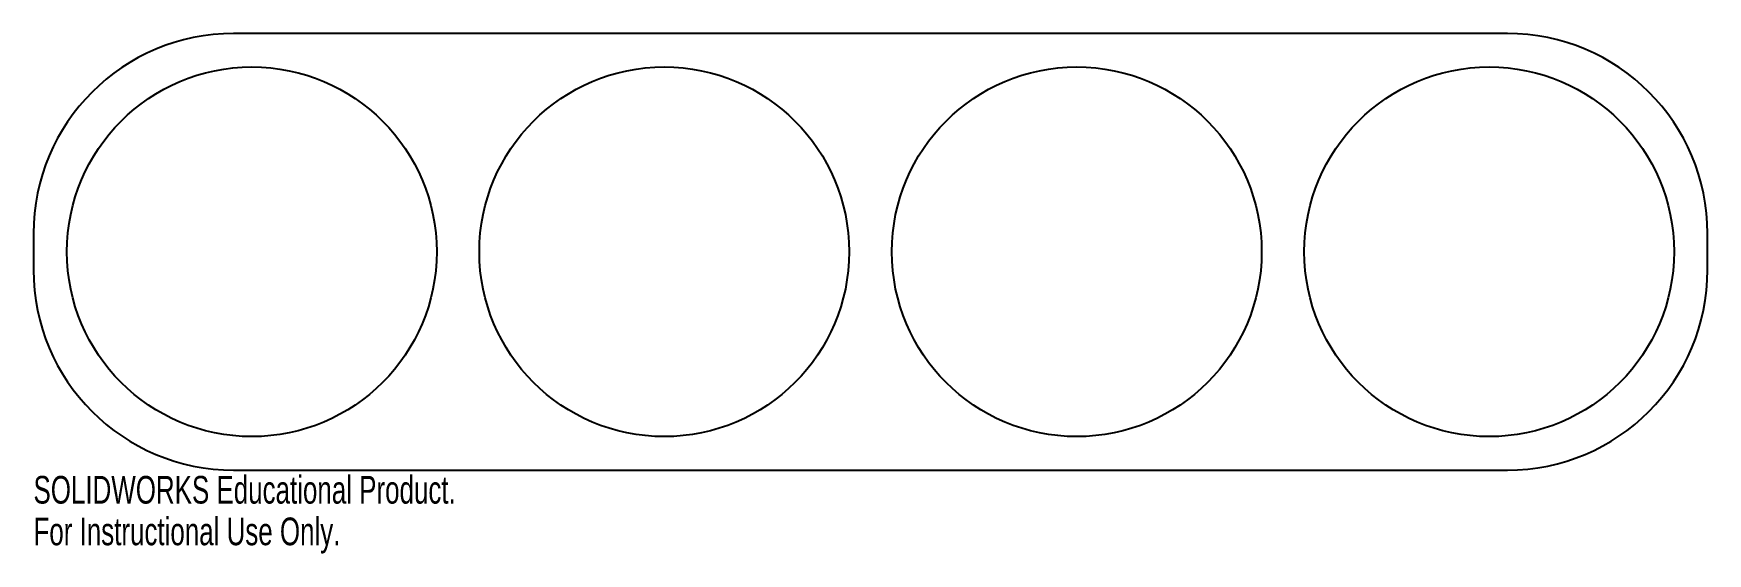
# Model space of a CAD drawing. Header units: inches. Extents: x -5.8 to 5.8, y -2.1 to 1.5.
import ezdxf

# ---------------------------------------------------------------- set-up
doc = ezdxf.new("R2010")
doc.units = ezdxf.units.IN
doc.header["$MEASUREMENT"] = 0
doc.styles.add('SLDTEXTSTYLE0', font='TXT', dxfattribs={"width": 0.7})

msp = doc.modelspace()

# ---------------------------------------------------------------- linework, layer by layer
at = {"color": 7, "linetype": 'Continuous', "lineweight": 25}
for p, q in [((4.375, 1.5), (-4.375, 1.5)), ((-5.75, 0.125), (-5.75, -0.125)), ((5.75, -0.125), (5.75, 0.125)), ((-4.375, -1.5), (4.375, -1.5))]:
    msp.add_line(p, q, dxfattribs=at)
for centre in [(-4.25, 0), (-1.417, 0), (1.417, 0), (4.25, 0)]:
    msp.add_circle(centre, 1.27, dxfattribs=at)
for centre, start, end in [((-4.375, 0.125), 90, 180), ((4.375, 0.125), 0, 90), ((-4.375, -0.125), 180, 270), ((4.375, -0.125), 270, 0)]:
    msp.add_arc(centre, 1.375, start, end, dxfattribs=at)

# ---------------------------------------------------------------- texts
at = {"color": 7, "linetype": 'Continuous', "char_height": 0.1903, "attachment_point": 1, "style": 'SLDTEXTSTYLE0'}
for s, insert in [('SOLIDWORKS Educational Product.', (-5.75, -1.54)), ('For Instructional Use Only.', (-5.75, -1.826))]:
    msp.add_mtext(s, dxfattribs=dict(at, insert=insert))

doc.saveas('drawing.dxf')
